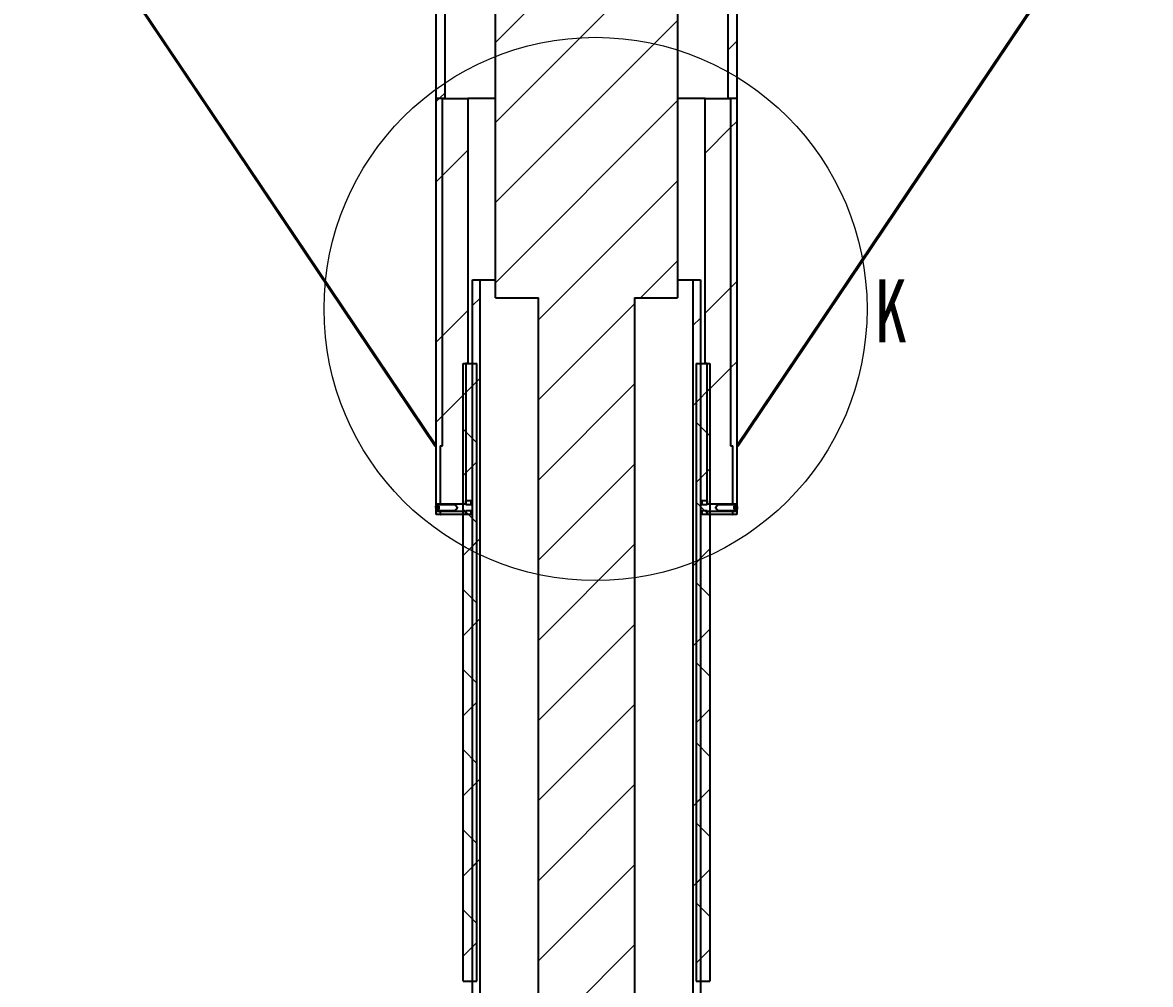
# Paper-space layout 'Sheet12' of a CAD drawing. Header units: millimetres. Extents: x 2 to 418, y -7 to 305.
# Drawn here: x 119.9 to 183.2, y 147.5 to 201.4 of the extents above; entities that cross this region are included whole.
import ezdxf

# ---------------------------------------------------------------- set-up
doc = ezdxf.new("R2010")
doc.units = ezdxf.units.MM
doc.styles.add('SLDTEXTSTYLE0', font='TXT', dxfattribs={"width": 0.75})

psp = doc.layouts.new('Sheet12')

# ---------------------------------------------------------------- hatches: boundary and pattern name
at = {"linetype": 'Continuous', "lineweight": 18}
h = psp.add_hatch(dxfattribs=at)
h.set_pattern_fill('ANSI32', style=0)
h.paths.add_polyline_path([(143.1291, 275.5665), (143.1291, 197.1819), (143.6291, 197.1819), (143.6291, 275.5665)], flags=0)
h = psp.add_hatch(dxfattribs=at)
h.set_pattern_fill('ANSI32', style=0)
h.paths.add_polyline_path([(159.9829, 197.1819), (159.9829, 275.5665), (159.4829, 275.5665), (159.4829, 197.1819)], flags=0)
h = psp.add_hatch(dxfattribs=at)
h.set_pattern_fill('ANSI31', style=0)
edge = h.paths.add_edge_path(flags=0)
edge.add_line((149.1162, 272.6499), (149.1162, 270.6332))
edge.add_line((149.1162, 270.6332), (146.4509, 270.6332))
edge.add_line((146.4509, 270.6332), (146.4509, 186.0178))
edge.add_line((146.4509, 186.0178), (148.8637, 186.0178))
edge.add_line((148.8637, 186.0178), (148.8637, 104.2686))
edge.add_line((148.8637, 104.2686), (149.1162, 104.2686))
edge.add_line((149.1162, 104.2686), (149.1162, 102.2519))
edge.add_line((149.1162, 102.2519), (149.963, 101.615))
edge.add_ellipse((151.5482, 102.6687), major_axis=(-2.1757, 0), ratio=0.7071068, start_angle=43.22853, end_angle=68.418537)
edge.add_line((150.748, 101.2381), (150.748, 102.5563))
edge.add_ellipse((151.5482, 102.6687), major_axis=(-0.8159, 0), ratio=0.7071068, start_angle=-11.227078, end_angle=11.227078, ccw=False)
edge.add_line((150.748, 102.781), (150.748, 104.2686))
edge.add_line((150.748, 104.2686), (152.3797, 104.2686))
edge.add_line((152.3797, 104.2686), (152.3797, 101.247))
edge.add_ellipse((151.5482, 102.6687), major_axis=(2.1757, 0), ratio=0.7071068, start_angle=292.468552, end_angle=316.77147)
edge.add_line((153.1335, 101.615), (154.0115, 102.2754))
edge.add_line((154.0115, 102.2754), (154.0115, 104.2686))
edge.add_line((154.0115, 104.2686), (154.2483, 104.2686))
edge.add_line((154.2483, 104.2686), (154.2483, 186.0178))
edge.add_line((154.2483, 186.0178), (156.6612, 186.0178))
edge.add_line((156.6612, 186.0178), (156.6612, 270.6332))
edge.add_line((156.6612, 270.6332), (154.0115, 270.6332))
edge.add_line((154.0115, 270.6332), (154.0115, 272.6264))
edge.add_line((154.0115, 272.6264), (153.1335, 273.2868))
edge.add_ellipse((151.5482, 272.2331), major_axis=(2.1757, 0), ratio=0.7071068, start_angle=43.22853, end_angle=67.531448)
edge.add_line((152.3797, 273.6548), (152.3797, 270.6332))
edge.add_line((152.3797, 270.6332), (150.748, 270.6332))
edge.add_line((150.748, 270.6332), (150.748, 272.1208))
edge.add_ellipse((151.5482, 272.2331), major_axis=(-0.8159, 0), ratio=0.7071068, start_angle=-11.227078, end_angle=11.227078, ccw=False)
edge.add_line((150.748, 272.3455), (150.748, 273.6637))
edge.add_ellipse((151.5482, 272.2331), major_axis=(-2.1757, 0), ratio=0.7071068, start_angle=291.581463, end_angle=316.77147)
edge.add_line((149.963, 273.2868), (149.1162, 272.6499))
h = psp.add_hatch(dxfattribs=at)
h.set_pattern_fill('ANSI32', style=0)
edge = h.paths.add_edge_path(flags=0)
edge.add_spline(control_points=[(143.1291, 177.7203), (138.0903, 185.2058), (133.0516, 192.6912), (128.0128, 200.1766), (125.642, 203.6987), (123.2711, 207.2208), (120.9003, 210.7429)], knot_values=[1.5646925, 1.5646925, 1.5646925, 1.5646925, 1.9170998, 1.9170998, 1.9170998, 2.0829161, 2.0829161, 2.0829161, 2.0829161], weights=[1, 1, 1, 1, 1, 1, 1], degree=3, periodic=0)
edge.add_spline(control_points=[(120.9003, 210.7429), (120.8932, 210.7534), (120.8843, 210.763), (120.8744, 210.7708), (120.8636, 210.7794), (120.8511, 210.7861), (120.8381, 210.7906), (120.8253, 210.795), (120.8117, 210.7972), (120.7982, 210.7972)], knot_values=[0.0000419, 0.0000419, 0.0000419, 0.0000419, 0.0005372, 0.0005372, 0.0005372, 0.0010745, 0.0010745, 0.0010745, 0.0016003, 0.0016003, 0.0016003, 0.0016003], weights=[1, 1, 1, 1, 1, 1, 1, 1, 1, 1], degree=3, periodic=0)
edge.add_line((120.7982, 210.7972), (119.9406, 210.7972))
edge.add_line((119.9406, 210.7972), (119.9406, 210.7357))
edge.add_line((119.9406, 210.7357), (120.7982, 210.7357))
edge.add_spline(control_points=[(120.7982, 210.7357), (120.8049, 210.7357), (120.8118, 210.7346), (120.8181, 210.7324), (120.8247, 210.7301), (120.8309, 210.7268), (120.8363, 210.7225), (120.8413, 210.7186), (120.8457, 210.7138), (120.8492, 210.7085)], knot_values=[0.0008009, 0.0008009, 0.0008009, 0.0008009, 0.0010642, 0.0010642, 0.0010642, 0.0013332, 0.0013332, 0.0013332, 0.001581, 0.001581, 0.001581, 0.001581], weights=[1, 1, 1, 1, 1, 1, 1, 1, 1, 1], degree=3, periodic=0)
edge.add_spline(control_points=[(120.8492, 210.7085), (123.3104, 207.0522), (125.7716, 203.3959), (128.2328, 199.7397), (133.1812, 192.3884), (138.1296, 185.0372), (143.078, 177.686)], knot_values=[0.6556282, 0.6556282, 0.6556282, 0.6556282, 0.82752, 0.82752, 0.82752, 1.1731213, 1.1731213, 1.1731213, 1.1731213], weights=[1, 1, 1, 1, 1, 1, 1], degree=3, periodic=0)
edge.add_spline(control_points=[(143.078, 177.686), (143.0951, 177.6974), (143.1121, 177.7089), (143.1291, 177.7203)], knot_values=[0.1594295, 0.1594295, 0.1594295, 0.1594295, 0.1602295, 0.1602295, 0.1602295, 0.1602295], weights=[1, 1, 1, 1], degree=3, periodic=0)
h = psp.add_hatch(dxfattribs=at)
h.set_pattern_fill('ANSI32', style=0)
edge = h.paths.add_edge_path(flags=0)
edge.add_line((183.1714, 210.7972), (182.3138, 210.7972))
edge.add_spline(control_points=[(182.3138, 210.7972), (182.3135, 210.7972), (182.3132, 210.7972), (182.3129, 210.7972), (182.2992, 210.7971), (182.2852, 210.7947), (182.2722, 210.79), (182.2593, 210.7853), (182.2469, 210.7784), (182.2362, 210.7697), (182.2268, 210.7621), (182.2185, 210.7529), (182.2117, 210.7429)], knot_values=[0.0016003, 0.0016003, 0.0016003, 0.0016003, 0.0016117, 0.0016117, 0.0016117, 0.0021489, 0.0021489, 0.0021489, 0.0026862, 0.0026862, 0.0026862, 0.003158, 0.003158, 0.003158, 0.003158], weights=[1, 1, 1, 1, 1, 1, 1, 1, 1, 1, 1, 1, 1], degree=3, periodic=0)
edge.add_spline(control_points=[(182.2117, 210.7429), (177.5452, 203.8105), (172.8788, 196.878), (168.2123, 189.9456), (165.4692, 185.8705), (162.726, 181.7954), (159.9829, 177.7203)], knot_values=[0.6547828, 0.6547828, 0.6547828, 0.6547828, 0.9806944, 0.9806944, 0.9806944, 1.1722759, 1.1722759, 1.1722759, 1.1722759], weights=[1, 1, 1, 1, 1, 1, 1], degree=3, periodic=0)
edge.add_spline(control_points=[(159.9829, 177.7203), (159.9999, 177.7089), (160.017, 177.6974), (160.034, 177.686)], knot_values=[0.4239472, 0.4239472, 0.4239472, 0.4239472, 0.4247452, 0.4247452, 0.4247452, 0.4247452], weights=[1, 1, 1, 1], degree=3, periodic=0)
edge.add_spline(control_points=[(160.034, 177.686), (162.7683, 181.748), (165.5027, 185.8101), (168.237, 189.8722), (172.9123, 196.8176), (177.5875, 203.7631), (182.2628, 210.7085)], knot_values=[1.5673508, 1.5673508, 1.5673508, 1.5673508, 1.758042, 1.758042, 1.758042, 2.0840903, 2.0840903, 2.0840903, 2.0840903], weights=[1, 1, 1, 1, 1, 1, 1], degree=3, periodic=0)
edge.add_spline(control_points=[(182.2628, 210.7085), (182.2662, 210.7136), (182.2703, 210.7181), (182.275, 210.7219), (182.2804, 210.7263), (182.2866, 210.7298), (182.293, 210.7321), (182.2995, 210.7344), (182.3065, 210.7357), (182.3134, 210.7357), (182.3135, 210.7357), (182.3137, 210.7357), (182.3138, 210.7357)], knot_values=[0.0000211, 0.0000211, 0.0000211, 0.0000211, 0.0002574, 0.0002574, 0.0002574, 0.0005263, 0.0005263, 0.0005263, 0.0007953, 0.0007953, 0.0007953, 0.0008009, 0.0008009, 0.0008009, 0.0008009], weights=[1, 1, 1, 1, 1, 1, 1, 1, 1, 1, 1, 1, 1], degree=3, periodic=0)
edge.add_line((182.3138, 210.7357), (183.1714, 210.7357))
edge.add_line((183.1714, 210.7357), (183.1714, 210.7972))
h = psp.add_hatch(dxfattribs=at)
h.set_pattern_fill('ANSI32', angle=3e-322, style=0)
h.paths.add_polyline_path([(143.3599, 177.7203), (143.4752, 177.7203), (143.4752, 197.1819), (143.1291, 197.1819), (143.1291, 174.4509), (143.3599, 174.4509)], flags=0)
h = psp.add_hatch(dxfattribs=at)
h.set_pattern_fill('ANSI32', style=0)
h.paths.add_polyline_path([(143.4791, 177.7203), (143.3637, 177.7203), (143.3637, 174.4509), (144.7868, 174.4509), (144.7868, 182.3357), (144.9022, 182.3357), (144.9022, 197.1819), (143.4791, 197.1819)], flags=0)
h = psp.add_hatch(dxfattribs=at)
h.set_pattern_fill('ANSI32', style=0)
h.paths.add_polyline_path([(159.7483, 177.7203), (159.6329, 177.7203), (159.6329, 197.1819), (158.2098, 197.1819), (158.2098, 182.3357), (158.3252, 182.3357), (158.3252, 174.4509), (159.7483, 174.4509)], flags=0)
h = psp.add_hatch(dxfattribs=at)
h.set_pattern_fill('ANSI32', angle=3e-322, style=0)
h.paths.add_polyline_path([(159.9829, 197.1819), (159.6368, 197.1819), (159.6368, 177.7203), (159.7522, 177.7203), (159.7522, 174.4509), (159.9829, 174.4509)], flags=0)
h = psp.add_hatch(dxfattribs=at)
h.set_pattern_fill('ANSI32', style=0)
h.paths.add_polyline_path([(145.5944, 187.0276), (145.1714, 187.0276), (145.1714, 98.7499), (145.5944, 98.7499)], flags=0)
h = psp.add_hatch(dxfattribs=at)
h.set_pattern_fill('ANSI32', style=0)
h.paths.add_polyline_path([(157.5175, 187.0276), (157.5175, 97.4123), (157.9406, 97.4123), (157.9406, 187.0276)], flags=0)
h = psp.add_hatch(dxfattribs=at)
h.set_pattern_fill('ANSI37', style=0)
h.paths.add_polyline_path([(144.6329, 182.3357), (144.6329, 147.7203), (145.4021, 147.7203), (145.4021, 182.3357)], flags=0)
h = psp.add_hatch(dxfattribs=at)
h.set_pattern_fill('ANSI37', style=0)
h.paths.add_polyline_path([(158.479, 147.7203), (158.479, 182.3357), (157.7098, 182.3357), (157.7098, 147.7203)], flags=0)
h = psp.add_hatch(dxfattribs=at)
h.set_pattern_fill('ANSI32', style=0)
h.paths.add_polyline_path([(145.0944, 174.4124), (145.0944, 174.6434), (144.7867, 174.6434), (144.7867, 174.4124)], flags=0)
h = psp.add_hatch(dxfattribs=at)
h.set_pattern_fill('ANSI32', style=0)
h.paths.add_polyline_path([(158.3252, 174.4124), (158.3252, 174.6434), (158.0175, 174.6434), (158.0175, 174.4124)], flags=0)
h = psp.add_hatch(dxfattribs=at)
h.set_pattern_fill('ANSI31', style=0)
edge = h.paths.add_edge_path(flags=0)
edge.add_line((143.1227, 174.1051), (144.1826, 174.1051))
edge.add_spline(control_points=[(144.1826, 174.1051), (144.2251, 174.1476), (144.2681, 174.1896), (144.3096, 174.2331), (144.3124, 174.236), (144.3153, 174.239), (144.318, 174.2421), (144.3199, 174.2441), (144.3217, 174.2462), (144.3234, 174.2483), (144.3251, 174.2505), (144.3269, 174.2527), (144.3279, 174.2553), (144.3283, 174.2562), (144.3286, 174.2572), (144.3286, 174.2583), (144.3287, 174.2593), (144.3285, 174.2604), (144.3282, 174.2614), (144.3278, 174.2629), (144.327, 174.2643), (144.3261, 174.2656), (144.3219, 174.272), (144.3164, 174.2773), (144.3112, 174.2828), (144.2904, 174.3047), (144.269, 174.3259), (144.2477, 174.3472), (144.226, 174.369), (144.2043, 174.3907), (144.1826, 174.4124)], knot_values=[0.0000003, 0.0000003, 0.0000003, 0.0000003, 0.0023434, 0.0023434, 0.0023434, 0.0025035, 0.0025035, 0.0025035, 0.0026107, 0.0026107, 0.0026107, 0.002719, 0.002719, 0.002719, 0.0027591, 0.0027591, 0.0027591, 0.0027996, 0.0027996, 0.0027996, 0.0028612, 0.0028612, 0.0028612, 0.0031583, 0.0031583, 0.0031583, 0.0043353, 0.0043353, 0.0043353, 0.0055336, 0.0055336, 0.0055336, 0.0055336], weights=[1, 1, 1, 1, 1, 1, 1, 1, 1, 1, 1, 1, 1, 1, 1, 1, 1, 1, 1, 1, 1, 1, 1, 1, 1, 1, 1, 1, 1, 1, 1], degree=3, periodic=0)
edge.add_line((144.1826, 174.4124), (143.1227, 174.4124))
edge.add_spline(control_points=[(143.1227, 174.4124), (143.1169, 174.4024), (143.1111, 174.3924), (143.1053, 174.3824)], knot_values=[0.0042094, 0.0042094, 0.0042094, 0.0042094, 0.0046602, 0.0046602, 0.0046602, 0.0046602], weights=[1, 1, 1, 1], degree=3, periodic=0)
edge.add_line((143.1053, 174.3824), (143.1053, 174.3391))
edge.add_line((143.1053, 174.3391), (143.2976, 174.3391))
edge.add_line((143.2976, 174.3391), (143.2976, 174.1818))
edge.add_line((143.2976, 174.1818), (143.1053, 174.1818))
edge.add_line((143.1053, 174.1818), (143.1053, 174.1352))
edge.add_spline(control_points=[(143.1053, 174.1352), (143.1069, 174.1324), (143.1085, 174.1296), (143.1102, 174.1268), (143.1143, 174.1196), (143.1185, 174.1124), (143.1227, 174.1051)], knot_values=[0.0083335, 0.0083335, 0.0083335, 0.0083335, 0.0084595, 0.0084595, 0.0084595, 0.0087864, 0.0087864, 0.0087864, 0.0087864], weights=[1, 1, 1, 1, 1, 1, 1], degree=3, periodic=0)
h = psp.add_hatch(dxfattribs=at)
h.set_pattern_fill('ANSI32', angle=3e-322, style=0)
h.paths.add_polyline_path([(143.1291, 173.8742), (143.3599, 173.8742), (143.3599, 174.0666), (143.1291, 174.0666)], flags=0)
h = psp.add_hatch(dxfattribs=at)
h.set_pattern_fill('ANSI32', style=0)
h.paths.add_polyline_path([(144.7868, 173.8742), (144.7868, 174.0666), (143.3637, 174.0666), (143.3637, 173.8742)], flags=0)
h = psp.add_hatch(dxfattribs=at)
h.set_pattern_fill('ANSI32', style=0)
h.paths.add_polyline_path([(144.7867, 173.8742), (145.0944, 173.8742), (145.0944, 174.1051), (144.7867, 174.1051)], flags=0)
h = psp.add_hatch(dxfattribs=at)
h.set_pattern_fill('ANSI32', style=0)
h.paths.add_polyline_path([(158.0175, 173.8742), (158.3252, 173.8742), (158.3252, 174.1051), (158.0175, 174.1051)], flags=0)
h = psp.add_hatch(dxfattribs=at)
h.set_pattern_fill('ANSI32', style=0)
h.paths.add_polyline_path([(158.3252, 174.0666), (158.3252, 173.8742), (159.7483, 173.8742), (159.7483, 174.0666)], flags=0)
h = psp.add_hatch(dxfattribs=at)
h.set_pattern_fill('ANSI31', style=0)
edge = h.paths.add_edge_path(flags=0)
edge.add_line((159.9894, 174.4124), (158.9294, 174.4124))
edge.add_spline(control_points=[(158.9294, 174.4124), (158.8869, 174.3699), (158.8439, 174.3279), (158.8024, 174.2845), (158.7996, 174.2815), (158.7967, 174.2785), (158.794, 174.2755), (158.7921, 174.2735), (158.7903, 174.2714), (158.7886, 174.2693), (158.7869, 174.2671), (158.7852, 174.2648), (158.7841, 174.2623), (158.7837, 174.2613), (158.7834, 174.2603), (158.7834, 174.2593), (158.7833, 174.2582), (158.7835, 174.2572), (158.7838, 174.2562), (158.7843, 174.2547), (158.785, 174.2533), (158.7859, 174.252), (158.7901, 174.2456), (158.7956, 174.2402), (158.8008, 174.2347), (158.8216, 174.2129), (158.8431, 174.1917), (158.8643, 174.1703), (158.886, 174.1486), (158.9077, 174.1269), (158.9294, 174.1051)], knot_values=[0.0000003, 0.0000003, 0.0000003, 0.0000003, 0.0023434, 0.0023434, 0.0023434, 0.0025035, 0.0025035, 0.0025035, 0.0026107, 0.0026107, 0.0026107, 0.002719, 0.002719, 0.002719, 0.0027591, 0.0027591, 0.0027591, 0.0027996, 0.0027996, 0.0027996, 0.0028612, 0.0028612, 0.0028612, 0.0031583, 0.0031583, 0.0031583, 0.0043353, 0.0043353, 0.0043353, 0.0055336, 0.0055336, 0.0055336, 0.0055336], weights=[1, 1, 1, 1, 1, 1, 1, 1, 1, 1, 1, 1, 1, 1, 1, 1, 1, 1, 1, 1, 1, 1, 1, 1, 1, 1, 1, 1, 1, 1, 1], degree=3, periodic=0)
edge.add_line((158.9294, 174.1051), (159.9894, 174.1051))
edge.add_spline(control_points=[(159.9894, 174.1051), (159.9951, 174.1151), (160.0009, 174.1252), (160.0067, 174.1352)], knot_values=[0.0042094, 0.0042094, 0.0042094, 0.0042094, 0.0046602, 0.0046602, 0.0046602, 0.0046602], weights=[1, 1, 1, 1], degree=3, periodic=0)
edge.add_line((160.0067, 174.1352), (160.0067, 174.1785))
edge.add_line((160.0067, 174.1785), (159.8144, 174.1785))
edge.add_line((159.8144, 174.1785), (159.8144, 174.3357))
edge.add_line((159.8144, 174.3357), (160.0067, 174.3357))
edge.add_line((160.0067, 174.3357), (160.0067, 174.3824))
edge.add_spline(control_points=[(160.0067, 174.3824), (160.0051, 174.3852), (160.0035, 174.388), (160.0019, 174.3907), (159.9977, 174.398), (159.9935, 174.4052), (159.9894, 174.4124)], knot_values=[0.0083335, 0.0083335, 0.0083335, 0.0083335, 0.0084595, 0.0084595, 0.0084595, 0.0087864, 0.0087864, 0.0087864, 0.0087864], weights=[1, 1, 1, 1, 1, 1, 1], degree=3, periodic=0)
h = psp.add_hatch(dxfattribs=at)
h.set_pattern_fill('ANSI32', angle=3e-322, style=0)
h.paths.add_polyline_path([(159.7522, 173.8742), (159.9829, 173.8742), (159.9829, 174.0666), (159.7522, 174.0666)], flags=0)

# ---------------------------------------------------------------- linework, layer by layer
at = {"color": 7, "linetype": 'Continuous', "lineweight": 25}
for p, q in [((143.1291, 197.1819), (143.1291, 275.5665)), ((143.6291, 197.1819), (143.6291, 275.5665)), ((159.4829, 275.5665), (159.4829, 197.1819)), ((159.9829, 275.5665), (159.9829, 197.1819)), ((146.4509, 186.0178), (146.4509, 270.6332)), ((156.6612, 270.6332), (156.6612, 186.0178)), ((143.4752, 197.1819), (143.1291, 197.1819)), ((143.1291, 174.4509), (143.1291, 197.1819)), ((143.6291, 197.1819), (143.1291, 197.1819)), ((143.4752, 177.7203), (143.4752, 197.1819)), ((143.4791, 177.7203), (143.4791, 197.1819)), ((143.4791, 197.1819), (144.9022, 197.1819)), ((144.9022, 197.1819), (144.9022, 182.3357)), ((146.4509, 197.1819), (144.9022, 197.1819)), ((158.2098, 197.1819), (156.6612, 197.1819)), ((158.2098, 182.3357), (158.2098, 197.1819)), ((158.2098, 197.1819), (159.6329, 197.1819)), ((159.9829, 197.1819), (159.4829, 197.1819)), ((159.6329, 197.1819), (159.6329, 177.7203)), ((159.6368, 197.1819), (159.6368, 177.7203)), ((159.9829, 197.1819), (159.6368, 197.1819)), ((159.9829, 197.1819), (159.9829, 174.4509)), ((145.1714, 187.0276), (145.5944, 187.0276)), ((145.1714, 98.7499), (145.1714, 187.0276)), ((145.5944, 98.7499), (145.5944, 187.0276)), ((145.5944, 187.0276), (146.4509, 187.0276)), ((156.6612, 187.0276), (157.5175, 187.0276)), ((157.5175, 187.0276), (157.5175, 97.4123)), ((157.5175, 187.0276), (157.9406, 187.0276)), ((157.9406, 187.0276), (157.9406, 97.4123)), ((146.4509, 186.0178), (148.8637, 186.0178)), ((148.8637, 104.2686), (148.8637, 186.0178)), ((154.2483, 186.0178), (156.6612, 186.0178)), ((154.2483, 186.0178), (154.2483, 104.2686)), ((144.6329, 182.3357), (145.4021, 182.3357)), ((144.6329, 147.7203), (144.6329, 182.3357)), ((144.7868, 182.3357), (144.7868, 174.4509)), ((144.9022, 182.3357), (144.7868, 182.3357)), ((145.4021, 147.7203), (145.4021, 182.3357)), ((157.7098, 182.3357), (157.7098, 147.7203)), ((157.7098, 182.3357), (158.479, 182.3357)), ((158.3252, 182.3357), (158.2098, 182.3357)), ((158.3252, 174.4509), (158.3252, 182.3357)), ((158.479, 182.3357), (158.479, 147.7203)), ((143.1291, 177.7203), (143.078, 177.686)), ((143.078, 177.686), (143.1291, 177.686)), ((143.3599, 177.7203), (143.3599, 174.4509)), ((143.3599, 177.7203), (143.4752, 177.7203)), ((143.3637, 177.7203), (143.4791, 177.7203)), ((143.3637, 174.4509), (143.3637, 177.7203)), ((159.6329, 177.7203), (159.7483, 177.7203)), ((159.6368, 177.7203), (159.7522, 177.7203)), ((159.7483, 177.7203), (159.7483, 174.4509)), ((159.7522, 174.4509), (159.7522, 177.7203)), ((160.034, 177.686), (159.9829, 177.7203)), ((159.9829, 177.686), (160.034, 177.686)), ((145.0944, 174.6434), (144.7867, 174.6434)), ((144.7867, 174.4124), (144.7867, 174.6434)), ((145.0944, 174.4124), (145.0944, 174.6434)), ((158.0175, 174.6434), (158.0175, 174.4124)), ((158.3252, 174.6434), (158.0175, 174.6434)), ((158.3252, 174.6434), (158.3252, 174.4124)), ((143.1227, 174.4124), (143.1053, 174.3824)), ((143.1053, 174.3824), (143.1053, 174.3391)), ((143.2976, 174.3391), (143.1053, 174.3391)), ((143.1053, 174.2772), (143.1053, 174.3391)), ((143.2976, 174.2772), (143.1053, 174.2772)), ((143.1053, 174.2772), (143.1053, 174.1927)), ((143.2976, 174.1927), (143.1053, 174.1927)), ((143.1053, 174.1927), (143.1053, 174.1818)), ((143.1053, 174.1818), (143.1053, 174.1352)), ((143.1053, 174.1818), (143.2976, 174.1818)), ((144.1826, 174.4124), (143.1227, 174.4124)), ((143.1227, 174.1051), (144.1826, 174.1051)), ((143.3599, 174.4509), (143.1291, 174.4509)), ((143.1291, 174.0666), (143.3599, 174.0666)), ((143.1291, 173.8742), (143.1291, 174.0666)), ((143.2976, 174.1818), (143.2976, 174.3391)), ((143.3599, 174.0666), (143.3599, 173.8742)), ((144.7868, 174.4509), (143.3637, 174.4509)), ((143.3637, 174.0666), (144.7868, 174.0666)), ((143.3637, 173.8742), (143.3637, 174.0666)), ((145.0944, 174.4124), (144.7867, 174.4124)), ((144.7867, 174.1051), (145.0944, 174.1051)), ((144.7867, 173.8742), (144.7867, 174.1051)), ((144.7868, 174.0666), (144.7868, 173.8742)), ((145.0944, 173.8742), (145.0944, 174.1051)), ((158.3252, 174.4124), (158.0175, 174.4124)), ((158.0175, 174.1051), (158.0175, 173.8742)), ((158.0175, 174.1051), (158.3252, 174.1051)), ((159.7483, 174.4509), (158.3252, 174.4509)), ((158.3252, 174.1051), (158.3252, 173.8742)), ((158.3252, 173.8742), (158.3252, 174.0666)), ((158.3252, 174.0666), (159.7483, 174.0666)), ((159.9894, 174.4124), (158.9294, 174.4124)), ((158.9294, 174.1051), (159.9894, 174.1051)), ((159.7483, 174.0666), (159.7483, 173.8742)), ((159.9829, 174.4509), (159.7522, 174.4509)), ((159.7522, 173.8742), (159.7522, 174.0666)), ((159.7522, 174.0666), (159.9829, 174.0666)), ((160.0067, 174.3357), (159.8144, 174.3357)), ((159.8144, 174.3357), (159.8144, 174.1785)), ((159.8144, 174.3248), (160.0067, 174.3248)), ((159.8144, 174.2404), (160.0067, 174.2404)), ((159.8144, 174.1785), (160.0067, 174.1785)), ((159.9829, 174.0666), (159.9829, 173.8742)), ((159.9894, 174.1051), (160.0067, 174.1352)), ((160.0067, 174.3357), (160.0067, 174.3824)), ((160.0067, 174.3248), (160.0067, 174.3357)), ((160.0067, 174.3248), (160.0067, 174.2404)), ((160.0067, 174.2404), (160.0067, 174.1785)), ((160.0067, 174.1352), (160.0067, 174.1785)), ((143.3599, 173.8742), (143.1291, 173.8742)), ((143.3599, 173.8742), (143.3637, 173.8742)), ((144.7868, 173.8742), (143.3637, 173.8742)), ((145.0944, 173.8742), (144.7867, 173.8742)), ((158.3252, 173.8742), (158.0175, 173.8742)), ((158.3252, 173.8742), (158.3252, 173.8742)), ((159.7483, 173.8742), (158.3252, 173.8742)), ((159.7483, 173.8742), (159.7522, 173.8742)), ((159.9829, 173.8742), (159.7522, 173.8742)), ((144.6329, 147.7203), (145.4021, 147.7203)), ((157.7098, 147.7203), (158.479, 147.7203))]:
    psp.add_line(p, q, dxfattribs=at)
at = {"color": 7, "linetype": 'Continuous', "lineweight": 25, "flags": 128}
for points in [[(143.078, 177.686), (128.2328, 199.7397), (120.8492, 210.7085)], [(143.1291, 177.7203), (128.0128, 200.1766), (120.9003, 210.7429)], [(182.2117, 210.7429), (168.2123, 189.9456), (159.9829, 177.7203)], [(182.2628, 210.7085), (168.237, 189.8722), (160.034, 177.686)], [(143.1053, 174.1352), (143.1102, 174.1268), (143.1227, 174.1051)], [(160.0067, 174.3824), (160.0019, 174.3907), (159.9894, 174.4124)]]:
    psp.add_lwpolyline(points, dxfattribs=at)
at = {"color": 7, "linetype": 'Continuous', "lineweight": 18}
psp.add_circle((152.0622, 185.3927), 15.222, dxfattribs=at)
at = {"color": 7, "linetype": 'Continuous', "lineweight": 25}
for points, knots in [([(143.1299, 174.4124), (143.1298, 174.4157), (143.1295, 174.4337), (143.1292, 174.4463), (143.1291, 174.4497), (143.1291, 174.4509)], [0, 0, 0, 0, 0.12473956, 0.69414194, 1, 1, 1, 1]), ([(143.1291, 174.0666), (143.1291, 174.0689), (143.1293, 174.0733), (143.1297, 174.0947), (143.1299, 174.1051)], [0, 0, 0, 0, 0.5165636, 1, 1, 1, 1]), ([(143.3606, 174.4124), (143.3606, 174.4157), (143.3603, 174.4337), (143.36, 174.4463), (143.3599, 174.4497), (143.3599, 174.4509)], [0, 0, 0, 0, 0.1247281, 0.6941326, 1, 1, 1, 1]), ([(143.3599, 174.0666), (143.3599, 174.0689), (143.36, 174.0733), (143.3605, 174.0947), (143.3607, 174.1051)], [0, 0, 0, 0, 0.5165107, 1, 1, 1, 1]), ([(143.3645, 174.4124), (143.3643, 174.4234), (143.3639, 174.4446), (143.3638, 174.4489), (143.3637, 174.4509)], [0, 0, 0, 0, 0.5216107, 1, 1, 1, 1]), ([(143.3637, 174.0666), (143.3637, 174.067), (143.3637, 174.0687), (143.364, 174.0779), (143.3644, 174.0982), (143.3645, 174.1051)], [0, 0, 0, 0, 0.1291855, 0.7051569, 1, 1, 1, 1]), ([(144.1826, 174.1051), (144.2254, 174.1473), (144.271, 174.1925), (144.3172, 174.241), (144.3235, 174.2482), (144.3275, 174.2535), (144.3289, 174.2583), (144.3283, 174.262), (144.3231, 174.2709), (144.2951, 174.2989), (144.2475, 174.3477), (144.2044, 174.3907), (144.1826, 174.4124)], [0, 0, 0, 0, 0.4237333, 0.4526842, 0.4720782, 0.4915682, 0.4988274, 0.5061417, 0.5172951, 0.5709089, 0.783518, 1, 1, 1, 1]), ([(158.9294, 174.4124), (158.8867, 174.3702), (158.841, 174.3251), (158.7948, 174.2765), (158.7886, 174.2693), (158.7845, 174.264), (158.7832, 174.2593), (158.7837, 174.2556), (158.7889, 174.2467), (158.8169, 174.2187), (158.8645, 174.1698), (158.9076, 174.1268), (158.9294, 174.1051)], [0, 0, 0, 0, 0.4237333, 0.4526842, 0.4720782, 0.4915682, 0.4988274, 0.5061417, 0.5172951, 0.5709089, 0.783518, 1, 1, 1, 1]), ([(159.7483, 174.4509), (159.7483, 174.4496), (159.7482, 174.446), (159.7479, 174.433), (159.7476, 174.4153), (159.7475, 174.4124)], [0, 0, 0, 0, 0.3228822, 0.8907046, 1, 1, 1, 1]), ([(159.7475, 174.1051), (159.7476, 174.1015), (159.7479, 174.0833), (159.7482, 174.071), (159.7483, 174.0677), (159.7483, 174.0666)], [0, 0, 0, 0, 0.1403971, 0.7107335, 1, 1, 1, 1]), ([(159.7522, 174.4509), (159.7521, 174.4506), (159.7521, 174.45), (159.7521, 174.4475), (159.752, 174.4437), (159.7519, 174.4385), (159.7517, 174.432), (159.7516, 174.4242), (159.7514, 174.4177), (159.7514, 174.4134), (159.7513, 174.4124)], [0, 0, 0, 0, 0.1244831, 0.2617324, 0.3999346, 0.5411417, 0.683387, 0.8206509, 0.9588674, 1, 1, 1, 1]), ([(159.7513, 174.1051), (159.7514, 174.1027), (159.7515, 174.0971), (159.7516, 174.0896), (159.7518, 174.0824), (159.7519, 174.0768), (159.752, 174.0726), (159.7521, 174.0696), (159.7521, 174.0675), (159.7521, 174.0669), (159.7522, 174.0666)], [0, 0, 0, 0, 0.1040655, 0.2422834, 0.3835078, 0.5257712, 0.6428135, 0.760445, 0.8799091, 1, 1, 1, 1]), ([(159.9829, 174.4509), (159.9829, 174.4506), (159.9829, 174.45), (159.9828, 174.4475), (159.9828, 174.4437), (159.9826, 174.4385), (159.9825, 174.432), (159.9824, 174.4242), (159.9822, 174.4177), (159.9822, 174.4134), (159.9821, 174.4124)], [0, 0, 0, 0, 0.1244952, 0.2617465, 0.3999507, 0.54116, 0.6834075, 0.8206726, 0.9588904, 1, 1, 1, 1]), ([(159.9821, 174.1051), (159.9822, 174.1027), (159.9823, 174.0971), (159.9824, 174.0896), (159.9826, 174.0824), (159.9827, 174.0768), (159.9828, 174.0726), (159.9829, 174.0696), (159.9829, 174.0675), (159.9829, 174.0669), (159.9829, 174.0666)], [0, 0, 0, 0, 0.1041076, 0.2423247, 0.3835481, 0.5258106, 0.6428434, 0.7604653, 0.8799193, 1, 1, 1, 1])]:
    psp.add_open_spline(points, degree=3, knots=knots, dxfattribs=at)

# ---------------------------------------------------------------- texts
at = {"color": 7, "linetype": 'Continuous', "lineweight": 18, "insert": (167.7201, 187.045), "char_height": 3.5278, "attachment_point": 1, "style": 'SLDTEXTSTYLE0'}
psp.add_mtext('K', dxfattribs=at)

doc.saveas('drawing.dxf')
